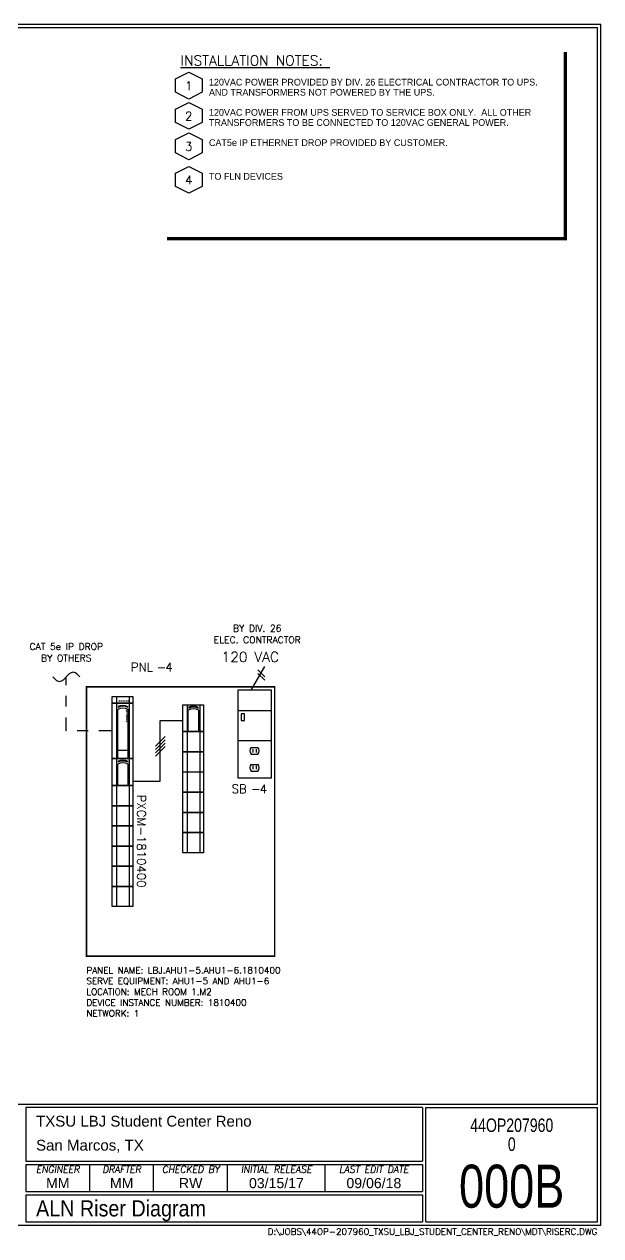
# Model space of a CAD drawing. Extents: x 0 to 15.7, y -1.2 to 10.
# Drawn here: x 10.3 to 15.66, y -1.22 to 10.03 of the extents above; entities that cross this region are included whole.
import ezdxf
from ezdxf.enums import TextEntityAlignment as Align

# ---------------------------------------------------------------- set-up
doc = ezdxf.new("R2010")
doc.units = 0
doc.header["$LTSCALE"] = 0.25
doc.header["$MEASUREMENT"] = 0
doc.linetypes.add('MLN', pattern=[1.75, 0.5, -0.25, 0, -0.25, 0, -0.25, 0, -0.25, 0.25])
doc.layers.get('0').update_dxf_attribs({"linetype": 'CONTINUOUS'})
for name, color, linetype in [('ELECTRIC', 1, 'CONTINUOUS'), ('MECHSYS', 7, 'CONTINUOUS'), ('MLN', 2, 'MLN'), ('TITLE', 7, 'CONTINUOUS'), ('TITLE_TEXT', 7, 'CONTINUOUS')]:
    doc.layers.add(name, color=color, linetype=linetype)
doc.styles.add('ARIAL', font='helv.shx', dxfattribs={"width": 0.8})
doc.styles.add('HAND', font='FREEHAND.shx')
doc.styles.get("Standard").update_dxf_attribs({"font": 'simplex'})
doc.styles.add('TITLES', font='helv.shx', dxfattribs={"width": 0.75})
doc.styles.add('TITLES-JOBNO', font='helv.shx', dxfattribs={"width": 0.75})
doc.styles.add('TITLES-JOBTITLE', font='simplex.shx', dxfattribs={"height": 0.06})
doc.styles.add('TITLES-SYS', font='helv.shx', dxfattribs={"width": 0.875})

# ---------------------------------------------------------------- blocks, each defined once
blk = doc.blocks.new('TITLBLKB')
at = {"layer": 'TITLE', "color": 134}
for p, q in [((-0.031, 10.031), (15.656, 10.031)), ((15.656, -1.125), (15.656, 10.031)), ((-0.031, -1.125), (15.656, -1.125))]:
    blk.add_line(p, q, dxfattribs=at)
at = {"layer": 'TITLE'}
for p, q in [((0, 10), (15.625, 10)), ((15.625, 0), (15.625, 10)), ((0, 0), (15.625, 0)), ((14, -0.031), (10.312, -0.031)), ((10.312, -0.031), (10.312, -0.531)), ((14, -0.031), (14, -0.531)), ((14.031, -1.094), (14.031, -0.031)), ((14.031, -0.031), (15.625, -0.031)), ((15.625, -1.094), (15.625, -0.031)), ((10.312, -0.531), (14, -0.531)), ((10.312, -0.562), (14, -0.562)), ((10.312, -0.562), (10.312, -0.812)), ((10.906, -0.812), (10.906, -0.562)), ((11.5, -0.812), (11.5, -0.562)), ((12.188, -0.812), (12.188, -0.562)), ((13.094, -0.812), (13.094, -0.562)), ((14, -0.562), (14, -0.812)), ((10.312, -0.812), (14, -0.812)), ((10.312, -0.844), (14, -0.844)), ((10.312, -0.844), (10.312, -1.094)), ((14, -0.844), (14, -1.094)), ((10.312, -1.094), (14, -1.094)), ((14.031, -1.094), (15.625, -1.094))]:
    blk.add_line(p, q, dxfattribs=at)
at = {"layer": 'MECHSYS', "style": 'TITLES-SYS', "width": 0.875}
blk.add_attdef('REVHISTORY', text='', height=0.15, dxfattribs=at).set_placement((0.25, -0.175), align=Align.MIDDLE_LEFT)
at = {"layer": 'TITLE', "color": 8, "style": 'TITLES-JOBTITLE', "oblique": 10}
for s, p in [('ENGINEER', (10.609, -0.656)), ('DRAFTER', (11.203, -0.656)), ('CHECKED BY', (11.844, -0.656)), ('INITIAL RELEASE', (12.641, -0.656)), ('LAST EDIT DATE', (13.547, -0.656))]:
    blk.add_text(s, height=0.0625, dxfattribs=at).set_placement(p, align=Align.BOTTOM_CENTER)
at = {"layer": 'TITLE_TEXT', "style": 'ARIAL'}
for tag, height, p in [('JOB', 0.1, (10.407, -0.159)), ('BR_ADD1', 0.0938, (8.581, -0.183)), ('BR_NAME', 0.0938, (6.121, -0.79)), ('BR_DIVISION', 0.0938, (6.121, -0.942))]:
    blk.add_attdef(tag, text='', height=height, dxfattribs=at).set_placement(p, align=Align.MIDDLE_LEFT)
at = {"layer": 'TITLE_TEXT', "width": 0.75}
for tag, height, style, p in [('JOB_NUMBER', 0.125, 'TITLES-JOBNO', (14.829, -0.259)), ('SYSTEM_ID', 0.125, 'TITLES-JOBNO', (14.829, -0.435)), ('DWG', 0.4, 'TITLES', (14.828, -0.963))]:
    blk.add_attdef(tag, text='', height=height, dxfattribs=dict(at, style=style)).set_placement(p, align=Align.CENTER)
at = {"layer": 'TITLE_TEXT', "style": 'ARIAL'}
for tag, height, flags, p in [('BR_ADD2', 0.0938, 8, (8.581, -0.335)), ('LOCATION', 0.1, 4, (10.407, -0.382)), ('BR_CITY', 0.0938, 8, (8.581, -0.487)), ('BR_COUNTRY', 0.0938, 8, (8.581, -0.638)), ('BR_PHONE', 0.0938, 8, (8.581, -0.79)), ('BR_FAX', 0.0938, 8, (8.581, -0.942))]:
    blk.add_attdef(tag, text='', height=height, dxfattribs=dict(at, flags=flags)).set_placement(p, align=Align.MIDDLE_LEFT)
at = {"layer": 'TITLE_TEXT', "style": 'ARIAL', "flags": 4}
for tag, p in [('ENGR', (10.609, -0.781)), ('EDATE', (13.547, -0.781))]:
    blk.add_attdef(tag, text='', height=0.0938, dxfattribs=at).set_placement(p, align=Align.CENTER)
at = {"layer": 'TITLE_TEXT', "style": 'ARIAL'}
for tag, p in [('DR', (11.203, -0.781)), ('CHECK', (11.844, -0.781)), ('CDATE', (12.641, -0.781))]:
    blk.add_attdef(tag, text='', height=0.0938, dxfattribs=at).set_placement(p, align=Align.CENTER)
at = {"layer": 'TITLE_TEXT', "style": 'TITLES-SYS', "width": 0.875}
blk.add_attdef('SYSTEM', text='', height=0.15, dxfattribs=at).set_placement((10.407, -0.969), align=Align.MIDDLE_LEFT)
at = {"layer": 'TITLE_TEXT', "color": 7, "style": 'ARIAL', "width": 0.8, "flags": 8}
for tag, p in [('COPY-DATE', (0.578, -1.174)), ('COPY-NAME', (1, -1.174))]:
    blk.add_attdef(tag, text='', height=0.0625, dxfattribs=at).set_placement(p, align=Align.MIDDLE_LEFT)
at = {"layer": 'TITLE_TEXT', "style": 'TITLES-JOBTITLE', "flags": 4}
blk.add_attdef('FULLDWG', text='', height=0.06, dxfattribs=at).set_placement((15.625, -1.215), align=Align.RIGHT)
blk = doc.blocks.new('SERVICEBOX')
for p, q in [((-0.031, 0), (0.094, 0.219)), ((0.031, 0.188), (0.094, 0.125)), ((0.031, 0.156), (0.094, 0.094)), ((-0.157, -0.188), (0.156, -0.188)), ((-0.125, -0.219), (-0.125, -0.282)), ((-0.094, -0.219), (-0.125, -0.219)), ((-0.094, -0.282), (-0.094, -0.219)), ((-0.125, -0.282), (-0.094, -0.282)), ((-0.157, -0.469), (0.156, -0.469))]:
    blk.add_line(p, q)
at = {"layer": 'MECHSYS'}
for p, q in [((-0.157, 0), (-0.157, -0.814)), ((0.156, 0), (-0.157, 0)), ((0.156, -0.814), (0.156, 0)), ((-0.031, -0.532), (0.031, -0.532)), ((-0.016, -0.547), (-0.016, -0.578)), ((0.016, -0.547), (0.016, -0.578)), ((-0.031, -0.595), (0.031, -0.595)), ((-0.031, -0.689), (0.031, -0.689)), ((-0.031, -0.751), (0.031, -0.751)), ((-0.016, -0.704), (-0.016, -0.735)), ((0.016, -0.704), (0.016, -0.735)), ((-0.157, -0.814), (0.156, -0.814))]:
    blk.add_line(p, q, dxfattribs=at)
for centre, start, end in [((0, -0.563), 135, 225), ((0, -0.563), 315, 45), ((0, -0.72), 135, 225), ((0, -0.72), 315, 45)]:
    blk.add_arc(centre, 0.0443, start, end, dxfattribs=at)
blk.add_text('120 VAC', height=0.0938).set_placement((-0.307, 0.262))
for tag, p, height, flags in [('C1', (-0.325, -0.736), 0.001, 9), ('PARTNO', (-0.213, -0.837), 0.08, 9), ('R', (-0.293, -0.957), 0.08, 8), ('C2', (0.731, -1.037), 0.001, 9)]:
    blk.add_attdef(tag, p, '', height=height, dxfattribs=dict(flags=flags))
at = {"color": 1, "flags": 8}
for tag, p in [('CS', (-0.213, -0.957)), ('-', (-0.032, -0.958))]:
    blk.add_attdef(tag, p, '', height=0.08, dxfattribs=at)
at = {"color": 1}
blk.add_attdef('NNN', (0.048, -0.958), '', height=0.08, dxfattribs=at)
at = {"color": 6, "flags": 8}
blk.add_attdef('QTY', (-0.209, -1.07), '', height=0.08, dxfattribs=at)
blk = doc.blocks.new('SIELOGO')
at = {"layer": 'MECHSYS', "linetype": 'Continuous'}
for points in [[(0.109, 0.171), (0.122, 0.169), (0.13, 0.167), (0.13, 0.14), (0.116, 0.144), (0.103, 0.147), (0.091, 0.148), (0.078, 0.146), (0.076, 0.144), (0.069, 0.136), (0.075, 0.127), (0.083, 0.123), (0.109, 0.111), (0.123, 0.103), (0.132, 0.094), (0.138, 0.084), (0.141, 0.073), (0.141, 0.071), (0.139, 0.058), (0.134, 0.047), (0.124, 0.038), (0.114, 0.032), (0.102, 0.028), (0.088, 0.026), (0.079, 0.025), (0.065, 0.026), (0.056, 0.027), (0.043, 0.028), (0.032, 0.031), (0.032, 0.06), (0.046, 0.056), (0.06, 0.053), (0.072, 0.052), (0.076, 0.052), (0.091, 0.054), (0.099, 0.06), (0.1, 0.065), (0.093, 0.075), (0.09, 0.076), (0.061, 0.089), (0.048, 0.096), (0.039, 0.104), (0.037, 0.106), (0.031, 0.118), (0.029, 0.13), (0.031, 0.143), (0.038, 0.154), (0.045, 0.161), (0.056, 0.167), (0.068, 0.171), (0.082, 0.172), (0.089, 0.173), (0.101, 0.172)], [(0.16, 0.028), (0.203, 0.028), (0.203, 0.17), (0.16, 0.17)], [(0.278, 0.144), (0.278, 0.112), (0.333, 0.112), (0.278, 0.112), (0.333, 0.112), (0.333, 0.089), (0.278, 0.089), (0.278, 0.055), (0.342, 0.055), (0.278, 0.055), (0.342, 0.055), (0.342, 0.028), (0.236, 0.028), (0.236, 0.17), (0.341, 0.17), (0.341, 0.144)], [(0.501, 0.028), (0.501, 0.122), (0.46, 0.027), (0.435, 0.027), (0.395, 0.122), (0.395, 0.028), (0.366, 0.028), (0.366, 0.17), (0.418, 0.17), (0.454, 0.083), (0.491, 0.17), (0.541, 0.17), (0.541, 0.028)], [(0.671, 0.089), (0.616, 0.089), (0.616, 0.055), (0.68, 0.055), (0.616, 0.055), (0.68, 0.055), (0.68, 0.028), (0.574, 0.028), (0.574, 0.17), (0.679, 0.17), (0.679, 0.144), (0.616, 0.144), (0.616, 0.112), (0.671, 0.112), (0.616, 0.112), (0.671, 0.112)], [(0.784, 0.028), (0.733, 0.119), (0.733, 0.028), (0.704, 0.028), (0.704, 0.17), (0.751, 0.17), (0.8, 0.08), (0.8, 0.17), (0.829, 0.17), (0.829, 0.028)], [(0.925, 0.147), (0.914, 0.148), (0.9, 0.146), (0.898, 0.145), (0.891, 0.136), (0.894, 0.129), (0.905, 0.123), (0.932, 0.111), (0.945, 0.103), (0.954, 0.095), (0.956, 0.093), (0.962, 0.082), (0.963, 0.069), (0.961, 0.057), (0.955, 0.046), (0.946, 0.038), (0.936, 0.032), (0.924, 0.028), (0.91, 0.026), (0.901, 0.025), (0.887, 0.026), (0.878, 0.027), (0.866, 0.028), (0.854, 0.031), (0.854, 0.06), (0.869, 0.056), (0.882, 0.053), (0.894, 0.052), (0.899, 0.052), (0.912, 0.054), (0.916, 0.055), (0.922, 0.064), (0.916, 0.074), (0.912, 0.076), (0.883, 0.089), (0.87, 0.096), (0.861, 0.104), (0.859, 0.106), (0.854, 0.117), (0.852, 0.13), (0.854, 0.143), (0.86, 0.154), (0.868, 0.161), (0.878, 0.167), (0.891, 0.171), (0.905, 0.173), (0.911, 0.173), (0.924, 0.172), (0.929, 0.171), (0.942, 0.169), (0.952, 0.167), (0.952, 0.14), (0.938, 0.144)]]:
    blk.add_hatch(color=134, dxfattribs=at).paths.add_polyline_path(points)
blk = doc.blocks.new('_xpxcm')
at = {"color": 8}
blk.add_line((0, 0), (0, 0), dxfattribs=at)
at = {"layer": 'MECHSYS'}
for p, q in [((0.04, 0), (0.04, -0.515)), ((0.051, -0.515), (0.051, -0.058)), ((0.148, -0.515), (0.148, -0.058)), ((0.158, -0.001), (0.158, -0.515)), ((0.051, -0.437), (0.148, -0.437))]:
    blk.add_line(p, q, dxfattribs=at)
for points in [[(0, 0), (0, 0), (0, 0), (0, 0)], [(0, 0), (0.191, 0), (0.191, -0.515), (0, -0.515)]]:
    blk.add_lwpolyline(points, close=True, dxfattribs=at)
for centre in [(0.099, -0.121), (0.1, -0.13), (0.099, -0.146)]:
    blk.add_arc(centre, 0.1, 61.2369, 118.564, dxfattribs=at)
at = {"layer": 'MECHSYS', "xscale": 0.125, "yscale": 0.125, "zscale": 0.125, "rotation": 270}
blk.add_blockref('SIELOGO', (0.123, -0.058), dxfattribs=at)
for tag, p, height, flags in [('C1', (0.111, 0.02), 0.001, 9), ('PARTNO', (0.223, -0.081), 0.08, 9), ('R', (0.143, -0.201), 0.08, 8), ('C2', (1.017, -0.214), 0.001, 9)]:
    blk.add_attdef(tag, p, '', height=height, dxfattribs=dict(flags=flags))
at = {"color": 1, "flags": 8}
for tag, p in [('CS', (0.231, 0.007)), ('-', (0.23, -0.312))]:
    blk.add_attdef(tag, p, '', height=0.08, rotation=270, dxfattribs=at)
at = {"color": 6, "flags": 8}
blk.add_attdef('QTY', (0.35, -0.201), '', height=0.08, dxfattribs=at)
at = {"color": 1}
blk.add_attdef('NNN', (0.222, -0.407), '', height=0.08, rotation=270, dxfattribs=at)
blk = doc.blocks.new('_LINSQB')
for p, q in [((0, 0.125), (-0.027, 0.098)), ((-0.027, 0.027), (0.027, -0.027)), ((0.027, -0.098), (0, -0.125))]:
    blk.add_line(p, q)
for centre, start, end in [((0.008, 0.063), 135, 225), ((-0.008, -0.063), 315, 45)]:
    blk.add_arc(centre, 0.05, start, end)
blk = doc.blocks.new('_rf-pxa34enc')
at = {"layer": 'MECHSYS', "const_width": 0.015}
blk.add_lwpolyline([(0, 0), (0, -2.5), (1.75, -2.5), (1.75, 0)], close=True, dxfattribs=at)
for tag, p, height, flags in [('C1', (0.301, 0.365), 0.001, 9), ('PARTNO', (0.413, 0.264), 0.08, 9), ('R', (0.333, 0.144), 0.08, 8), ('RANGE', (0.413, 0.024), 0.08, 8), ('UNITS', (0.817, 0.024), 0.08, 8), ('C2', (1.259, -0.019), 0.001, 9)]:
    blk.add_attdef(tag, p, '', height=height, dxfattribs=dict(flags=flags))
at = {"color": 1, "flags": 8}
for tag, p in [('CS', (0.413, 0.144)), ('-', (0.653, 0.144))]:
    blk.add_attdef(tag, p, '', height=0.08, dxfattribs=at)
at = {"color": 1}
blk.add_attdef('NNN', (0.733, 0.144), '', height=0.08, dxfattribs=at)
at = {"color": 6, "flags": 8}
blk.add_attdef('QTY', (0.973, 0.144), '', height=0.08, dxfattribs=at)
blk = doc.blocks.new('_rpwrsup')
at = {"layer": 'MECHSYS'}
for p, q in [((0.04, 0), (0.04, -0.25)), ((0.051, -0.25), (0.051, -0.051)), ((0.148, -0.25), (0.148, -0.051)), ((0.158, -0.001), (0.158, -0.25))]:
    blk.add_line(p, q, dxfattribs=at)
for points in [[(0, 0), (0, 0), (0, 0), (0, 0)], [(0, 0), (0.191, 0), (0.191, -0.25), (0, -0.25)]]:
    blk.add_lwpolyline(points, close=True, dxfattribs=at)
for centre in [(0.099, -0.114), (0.1, -0.123), (0.099, -0.139)]:
    blk.add_arc(centre, 0.1, 61.2369, 118.564, dxfattribs=at)
for tag, p, height, flags in [('C1', (0.111, 0.02), 0.001, 9), ('PARTNO', (0.223, -0.039), 0.08, 9), ('R', (0.143, -0.158), 0.08, 8), ('C2', (1.017, -0.214), 0.001, 9)]:
    blk.add_attdef(tag, p, '', height=height, dxfattribs=dict(flags=flags))
at = {"color": 1, "flags": 8}
for tag, p in [('CS', (0.231, -0.158)), ('-', (0.499, -0.163))]:
    blk.add_attdef(tag, p, '', height=0.08, dxfattribs=at)
at = {"color": 1}
blk.add_attdef('NNN', (0.588, -0.158), '', height=0.08, dxfattribs=at)
at = {"color": 6, "flags": 8}
blk.add_attdef('QTY', (0.815, -0.159), '', height=0.08, dxfattribs=at)
blk = doc.blocks.new('_rtxiomod')
at = {"color": 8}
blk.add_line((0, 0), (0, 0), dxfattribs=at)
at = {"layer": 'MECHSYS'}
for p, q in [((0.04, 0), (0.04, -0.188)), ((0.158, -0.001), (0.158, -0.188))]:
    blk.add_line(p, q, dxfattribs=at)
for points in [[(0, 0), (0, 0), (0, 0), (0, 0)], [(0, 0), (0.191, 0), (0.191, -0.188), (0, -0.188)]]:
    blk.add_lwpolyline(points, close=True, dxfattribs=at)
for tag, p, height, flags in [('C1', (0.111, 0.02), 0.001, 9), ('PARTNO', (0.223, -0.004), 0.08, 9), ('R', (0.143, -0.124), 0.08, 8), ('C2', (1.017, -0.214), 0.001, 9)]:
    blk.add_attdef(tag, p, '', height=height, dxfattribs=dict(flags=flags))
at = {"color": 1, "flags": 8}
for tag, p in [('CS', (0.231, -0.124)), ('-', (0.502, -0.128))]:
    blk.add_attdef(tag, p, '', height=0.08, dxfattribs=at)
at = {"color": 1}
blk.add_attdef('NNN', (0.59, -0.124), '', height=0.08, dxfattribs=at)
at = {"color": 6, "flags": 8}
blk.add_attdef('QTY', (0.818, -0.124), '', height=0.08, dxfattribs=at)
blk = doc.blocks.new('_rexpmod')
at = {"layer": 'MECHSYS'}
for p, q in [((0.04, 0), (0.04, -0.062)), ((0.158, -0.001), (0.158, -0.062))]:
    blk.add_line(p, q, dxfattribs=at)
for points in [[(0, 0), (0.191, 0), (0.191, -0.062), (0, -0.062)], [(0, 0), (0, 0), (0, 0), (0, 0)], [(0.066, -0.041), (0.07, -0.041), (0.07, -0.045), (0.066, -0.045)], [(0.082, -0.041), (0.086, -0.041), (0.086, -0.045), (0.082, -0.045)], [(0.098, -0.041), (0.102, -0.041), (0.102, -0.045), (0.098, -0.045)], [(0.114, -0.041), (0.118, -0.041), (0.118, -0.045), (0.114, -0.045)], [(0.13, -0.041), (0.134, -0.041), (0.134, -0.045), (0.13, -0.045)], [(0.146, -0.041), (0.15, -0.041), (0.15, -0.045), (0.146, -0.045)]]:
    blk.add_lwpolyline(points, close=True, dxfattribs=at)
for tag, p, height, flags in [('PARTNO', (0.223, 0.055), 0.08, 9), ('C1', (0.111, 0.02), 0.001, 9), ('R', (0.143, -0.065), 0.08, 8), ('C2', (1.017, -0.214), 0.001, 9)]:
    blk.add_attdef(tag, p, '', height=height, dxfattribs=dict(flags=flags))
at = {"color": 1, "flags": 8}
for tag, p in [('CS', (0.231, -0.065)), ('-', (0.502, -0.069))]:
    blk.add_attdef(tag, p, '', height=0.08, dxfattribs=at)
at = {"color": 1}
blk.add_attdef('NNN', (0.59, -0.065), '', height=0.08, dxfattribs=at)
at = {"color": 6, "flags": 8}
blk.add_attdef('QTY', (0.817, -0.065), '', height=0.08, dxfattribs=at)
blk = doc.blocks.new('_SYSITAG')
for p, q in [((-0.125, 0.062), (0, 0.125)), ((0, 0.125), (0.125, 0.062)), ((-0.125, -0.062), (-0.125, 0.062)), ((0.125, 0.062), (0.125, -0.062)), ((0, -0.125), (-0.125, -0.062)), ((0.125, -0.062), (0, -0.125))]:
    blk.add_line(p, q)
at = {"color": 1}
blk.add_attdef('TERMTAG', text='', height=0.08, dxfattribs=at).set_placement((-0.001, -0.002), align=Align.MIDDLE)

msp = doc.modelspace()

# ---------------------------------------------------------------- linework, layer by layer
at = {"layer": 'ELECTRIC'}
for p, q in [((11.562, 3), (11.562, 3.563)), ((11.562, 3.563), (11.771, 3.563)), ((11.306, 3), (11.562, 3))]:
    msp.add_line(p, q, dxfattribs=at)
at = {"layer": 'MECHSYS'}
for p, q in [((11.607, 3.415), (11.518, 3.326)), ((11.607, 3.383), (11.518, 3.295)), ((11.607, 3.352), (11.518, 3.264)), ((11.607, 3.321), (11.518, 3.233))]:
    msp.add_line(p, q, dxfattribs=at)
msp.add_lwpolyline([(11.562, 8.055, 0, 0, 0), (11.562, 9.836, 0, 0, 0), (15.312, 9.836, 0, 0, 0), (15.312, 8.055, 0, 0, 0), (11.562, 8.055, 0, 0, 0), (11.625, 8.055, 0, 0, 0), (11.625, 8.039, 0.0312, 0.0312, 0), (15.328, 8.039, 0.0312, 0.0312, 0), (15.328, 9.773, 0.0312, 0.0312, 0)], format="xyseb", dxfattribs=at)
at = {"layer": 'MLN'}
for p, q in [((10.688, 3.467), (10.688, 3.969)), ((11.115, 3.467), (10.688, 3.467))]:
    msp.add_line(p, q, dxfattribs=at)

# ---------------------------------------------------------------- block references
for p, values in [((11.827, 9.461), {'TERMTAG': '1'}), ((11.827, 9.18), {'TERMTAG': '2'}), ((11.827, 8.898), {'TERMTAG': '3'}), ((11.827, 8.586), {'TERMTAG': '4'})]:
    msp.add_blockref('_SYSITAG', p).add_auto_attribs(values)
at = {"layer": 'MECHSYS'}
ref = msp.add_blockref('TITLBLKB', (0, 0), dxfattribs=at)
ref.add_attrib('JOB', 'TXSU LBJ Student Center Reno', dxfattribs={"layer": 'TITLE_TEXT', "height": 0.1, "style": 'ARIAL'}).set_placement((10.407, -0.159), align=Align.MIDDLE_LEFT)
ref.add_attrib('LOCATION', 'San Marcos, TX', dxfattribs={"layer": 'TITLE_TEXT', "height": 0.1, "style": 'ARIAL', "flags": 4}).set_placement((10.407, -0.382), align=Align.MIDDLE_LEFT)
ref.add_attrib('JOB_NUMBER', '44OP207960', dxfattribs={"layer": 'TITLE_TEXT', "height": 0.125, "style": 'TITLES-JOBNO', "width": 0.75}).set_placement((14.829, -0.259), align=Align.CENTER)
ref.add_attrib('SYSTEM', 'ALN Riser Diagram', dxfattribs={"layer": 'TITLE_TEXT', "height": 0.15, "style": 'TITLES-SYS', "width": 0.875}).set_placement((10.407, -0.969), align=Align.MIDDLE_LEFT)
ref.add_attrib('SYSTEM_ID', '0', dxfattribs={"layer": 'TITLE_TEXT', "height": 0.125, "style": 'TITLES-JOBNO', "width": 0.75}).set_placement((14.829, -0.435), align=Align.CENTER)
ref.add_attrib('DWG', '000B', dxfattribs={"layer": 'TITLE_TEXT', "height": 0.4, "style": 'TITLES', "width": 0.75}).set_placement((14.828, -0.963), align=Align.CENTER)
ref.add_attrib('FULLDWG', 'D:\\JOBS\\44OP-207960_TXSU_LBJ_STUDENT_CENTER_RENO\\MDT\\RISERC.DWG', dxfattribs={"layer": 'TITLE_TEXT', "height": 0.06, "style": 'TITLES-JOBTITLE', "flags": 4}).set_placement((15.625, -1.215), align=Align.RIGHT)
ref.add_attrib('ENGR', 'MM', dxfattribs={"layer": 'TITLE_TEXT', "height": 0.0938, "style": 'ARIAL', "flags": 4}).set_placement((10.609, -0.781), align=Align.CENTER)
ref.add_attrib('DR', 'MM', dxfattribs={"layer": 'TITLE_TEXT', "height": 0.0938, "style": 'ARIAL'}).set_placement((11.203, -0.781), align=Align.CENTER)
ref.add_attrib('CHECK', 'RW', dxfattribs={"layer": 'TITLE_TEXT', "height": 0.0938, "style": 'ARIAL'}).set_placement((11.844, -0.781), align=Align.CENTER)
ref.add_attrib('CDATE', '03/15/17', dxfattribs={"layer": 'TITLE_TEXT', "height": 0.0938, "style": 'ARIAL'}).set_placement((12.641, -0.781), align=Align.CENTER)
ref.add_attrib('EDATE', '09/06/18', dxfattribs={"layer": 'TITLE_TEXT', "height": 0.0938, "style": 'ARIAL', "flags": 4}).set_placement((13.547, -0.781), align=Align.CENTER)
for name, p, values in [('SERVICEBOX', (12.438, 3.845), {'CS': 'SB', 'NNN': '4', '-': '-'}), ('_rf-pxa34enc', (10.875, 3.875), {'CS': 'PNL', 'NNN': '4', '-': '-'})]:
    msp.add_blockref(name, p, dxfattribs=at).add_auto_attribs(values)
at = {"layer": 'MECHSYS', "rotation": 270}
msp.add_blockref('_LINSQB', (10.688, 3.969), dxfattribs=at)
at = {"layer": 'MECHSYS'}
for name, p in [('_rexpmod', (11.115, 3.787)), ('_rpwrsup', (11.771, 3.71)), ('_rtxiomod', (11.771, 3.46)), ('_rtxiomod', (11.771, 3.272)), ('_rpwrsup', (11.115, 3.21)), ('_rtxiomod', (11.771, 3.085)), ('_rtxiomod', (11.115, 2.96)), ('_rtxiomod', (11.771, 2.897)), ('_rtxiomod', (11.115, 2.772)), ('_rtxiomod', (11.771, 2.71)), ('_rtxiomod', (11.115, 2.585)), ('_rtxiomod', (11.771, 2.522)), ('_rtxiomod', (11.115, 2.397)), ('_rtxiomod', (11.115, 2.21)), ('_rtxiomod', (11.115, 2.022))]:
    msp.add_blockref(name, p, dxfattribs=at)
ref = msp.add_blockref('_xpxcm', (11.115, 3.725), dxfattribs=at)
ref.add_attrib('CS', 'PXCM-1810400', (11.346, 2.875), dxfattribs={"layer": '0', "color": 1, "height": 0.08, "rotation": 270, "flags": 8})

# ---------------------------------------------------------------- texts
at = {"style": 'HAND'}
for s, p in [('120VAC POWER PROVIDED BY DIV. 26 ELECTRICAL CONTRACTOR TO UPS.', (12.014, 9.462)), ('AND TRANSFORMERS NOT POWERED BY THE UPS.', (12.014, 9.368)), ('120VAC POWER FROM UPS SERVED TO SERVICE BOX ONLY.  ALL OTHER', (12.014, 9.181)), ('TRANSFORMERS TO BE CONNECTED TO 120VAC GENERAL POWER.', (12.014, 9.087)), ('CAT5e IP ETHERNET DROP PROVIDED BY CUSTOMER.', (12.014, 8.9)), ('TO FLN DEVICES', (12.014, 8.587))]:
    msp.add_text(s, height=0.0625, dxfattribs=at).set_placement(p)
at = {"layer": 'MECHSYS'}
msp.add_text('%%uINSTALLATION NOTES: ', height=0.09375, dxfattribs=at).set_placement((11.75, 9.648))
for s, p in [('BY DIV. 26', (12.463, 4.388)), ('CAT 5e IP DROP', (10.688, 4.219)), ('ELEC. CONTRACTOR', (12.463, 4.281)), ('BY OTHERS', (10.688, 4.112))]:
    msp.add_text(s, height=0.0625, dxfattribs=at).set_placement(p, align=Align.CENTER)
at = {"layer": 'MECHSYS', "insert": (10.875, 1.273), "char_height": 0.06, "attachment_point": 1}
msp.add_mtext_dynamic_manual_height_columns('PANEL NAME: LBJ.AHU1-5.AHU1-6.1810400\\PSERVE EQUIPMENT: AHU1-5 AND AHU1-6\\PLOCATION: MECH ROOM 1.M2\\PDEVICE INSTANCE NUMBER: 1810400\\PNETWORK: 1', width=3.09137, gutter_width=0.469, heights=[0.779], dxfattribs=at)

doc.saveas('drawing.dxf')
